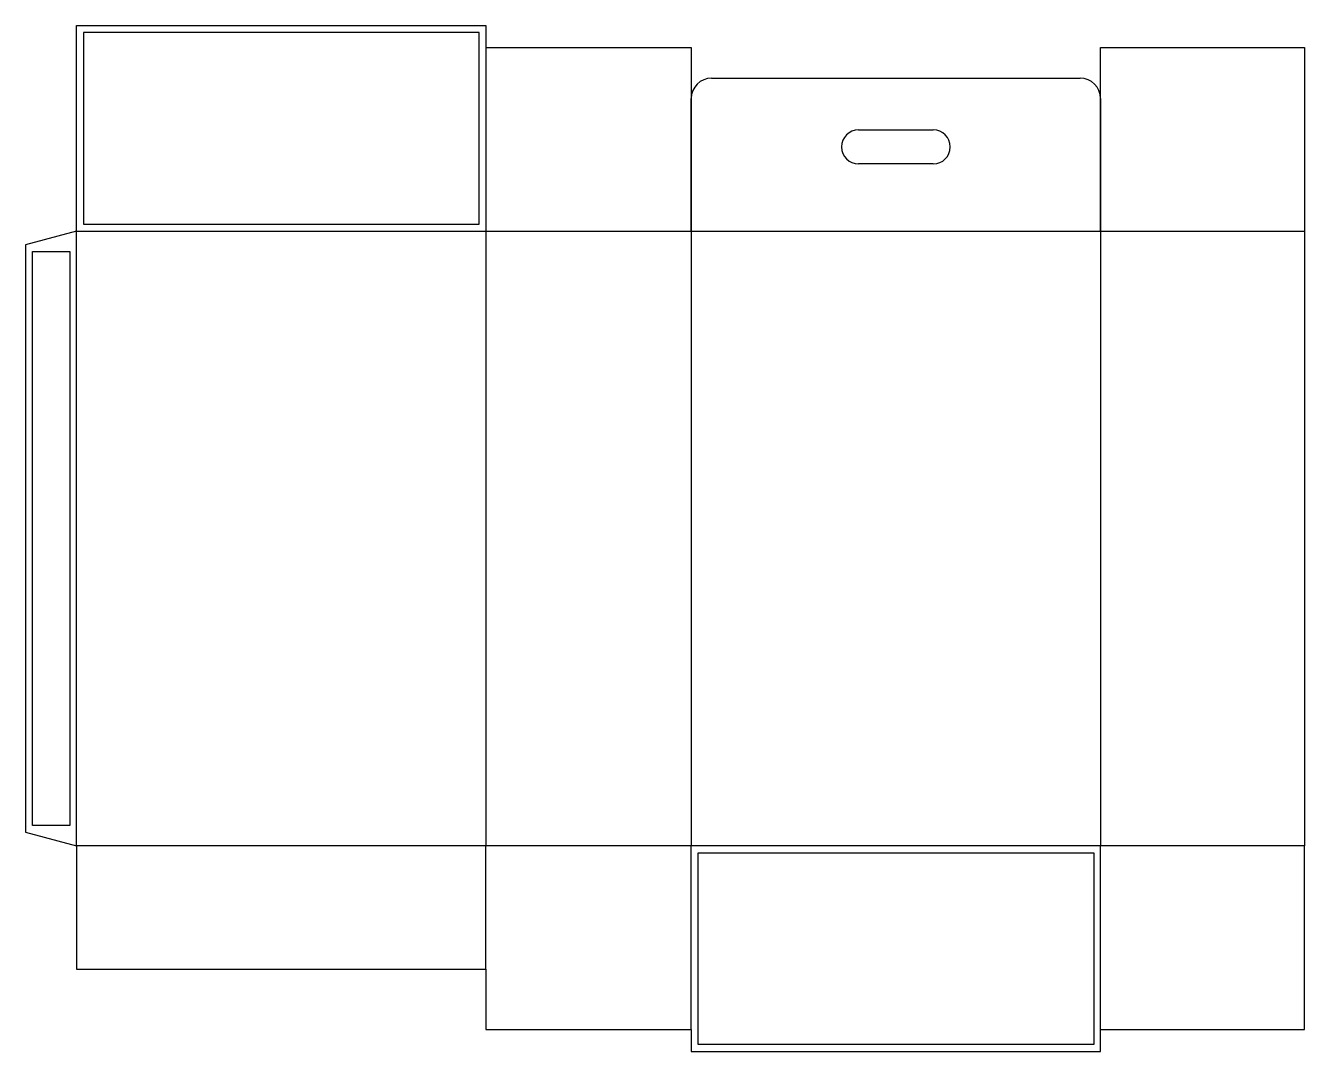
# Model space of a CAD drawing. Header units: millimetres. Extents: x 0 to 376, y 0 to 302.
import ezdxf

# ---------------------------------------------------------------- set-up
doc = ezdxf.new("R2010")
doc.units = ezdxf.units.MM
for name, color, linetype in [('CREASE', 5, 'CONTINUOUS'), ('CUT', 1, 'CONTINUOUS'), ('GLUE', 2, 'CONTINUOUS')]:
    doc.layers.add(name, color=color, linetype=linetype)

msp = doc.modelspace()

# ---------------------------------------------------------------- linework, layer by layer
at = {"layer": 'CREASE'}
for p, q in [((15, 60.45), (15, 241.35)), ((15, 241.35), (135.45, 241.35)), ((135.45, 241.35), (135.45, 60.45)), ((135.45, 241.35), (195.9, 241.35)), ((195.9, 241.35), (195.9, 60.45)), ((195.9, 241.35), (316.35, 241.35)), ((316.35, 241.35), (316.35, 60.45)), ((316.35, 241.35), (376.35, 241.35)), ((135.45, 60.45), (15, 60.45)), ((195.9, 60.45), (135.45, 60.45)), ((316.35, 60.45), (195.9, 60.45)), ((376.35, 60.45), (316.35, 60.45))]:
    msp.add_line(p, q, dxfattribs=at)
at = {"layer": 'CUT'}
for p, q in [((15, 241.35), (15, 301.8)), ((15, 301.8), (135.45, 301.8)), ((135.45, 301.8), (135.45, 295.35)), ((135.45, 295.35), (135.45, 241.35)), ((135.45, 295.35), (195.9, 295.35)), ((195.9, 295.35), (195.9, 241.35)), ((316.35, 241.35), (316.35, 295.35)), ((316.35, 295.35), (376.35, 295.35)), ((376.35, 295.35), (376.35, 241.35)), ((201.9, 286.35), (310.35, 286.35)), ((195.9, 241.35), (195.9, 280.35)), ((316.35, 280.35), (316.35, 241.35)), ((245.125, 271.1), (267.125, 271.1)), ((267.125, 261.1), (245.125, 261.1)), ((15, 241.35), (0, 237.331)), ((376.35, 241.35), (376.35, 60.45)), ((0, 237.331), (0, 64.469)), ((0, 64.469), (15, 60.45)), ((15, 60.45), (15, 24.18)), ((135.45, 24.18), (135.45, 60.45)), ((195.9, 6.45), (195.9, 60.45)), ((316.35, 6.45), (316.35, 60.45)), ((376.35, 6.45), (376.35, 60.45)), ((15, 24.18), (135.45, 24.18)), ((135.45, 24.18), (135.45, 6.45)), ((135.45, 6.45), (195.9, 6.45)), ((195.9, 6.45), (195.9, 0)), ((316.35, 0), (316.35, 6.45)), ((316.35, 6.45), (376.35, 6.45)), ((195.9, 0), (316.35, 0))]:
    msp.add_line(p, q, dxfattribs=at)
for centre, radius, start, end in [((201.9, 280.35), 6, 90, 180), ((310.35, 280.35), 6, 0, 90), ((245.125, 266.1), 5, 90, 180), ((267.125, 266.1), 5, 0, 90), ((245.125, 266.1), 5, 180, 270), ((267.125, 266.1), 5, 270, 0)]:
    msp.add_arc(centre, radius, start, end, dxfattribs=at)
at = {"layer": 'GLUE'}
for p, q in [((133.45, 299.8), (17, 299.8)), ((17, 299.8), (17, 243.35)), ((133.45, 243.35), (133.45, 299.8)), ((17, 243.35), (133.45, 243.35)), ((2, 235.331), (13, 235.331)), ((2, 66.469), (2, 235.331)), ((13, 235.331), (13, 66.469)), ((13, 66.469), (2, 66.469)), ((197.9, 58.45), (314.35, 58.45)), ((197.9, 2), (197.9, 58.45)), ((314.35, 58.45), (314.35, 2)), ((314.35, 2), (197.9, 2))]:
    msp.add_line(p, q, dxfattribs=at)

doc.saveas('drawing.dxf')
